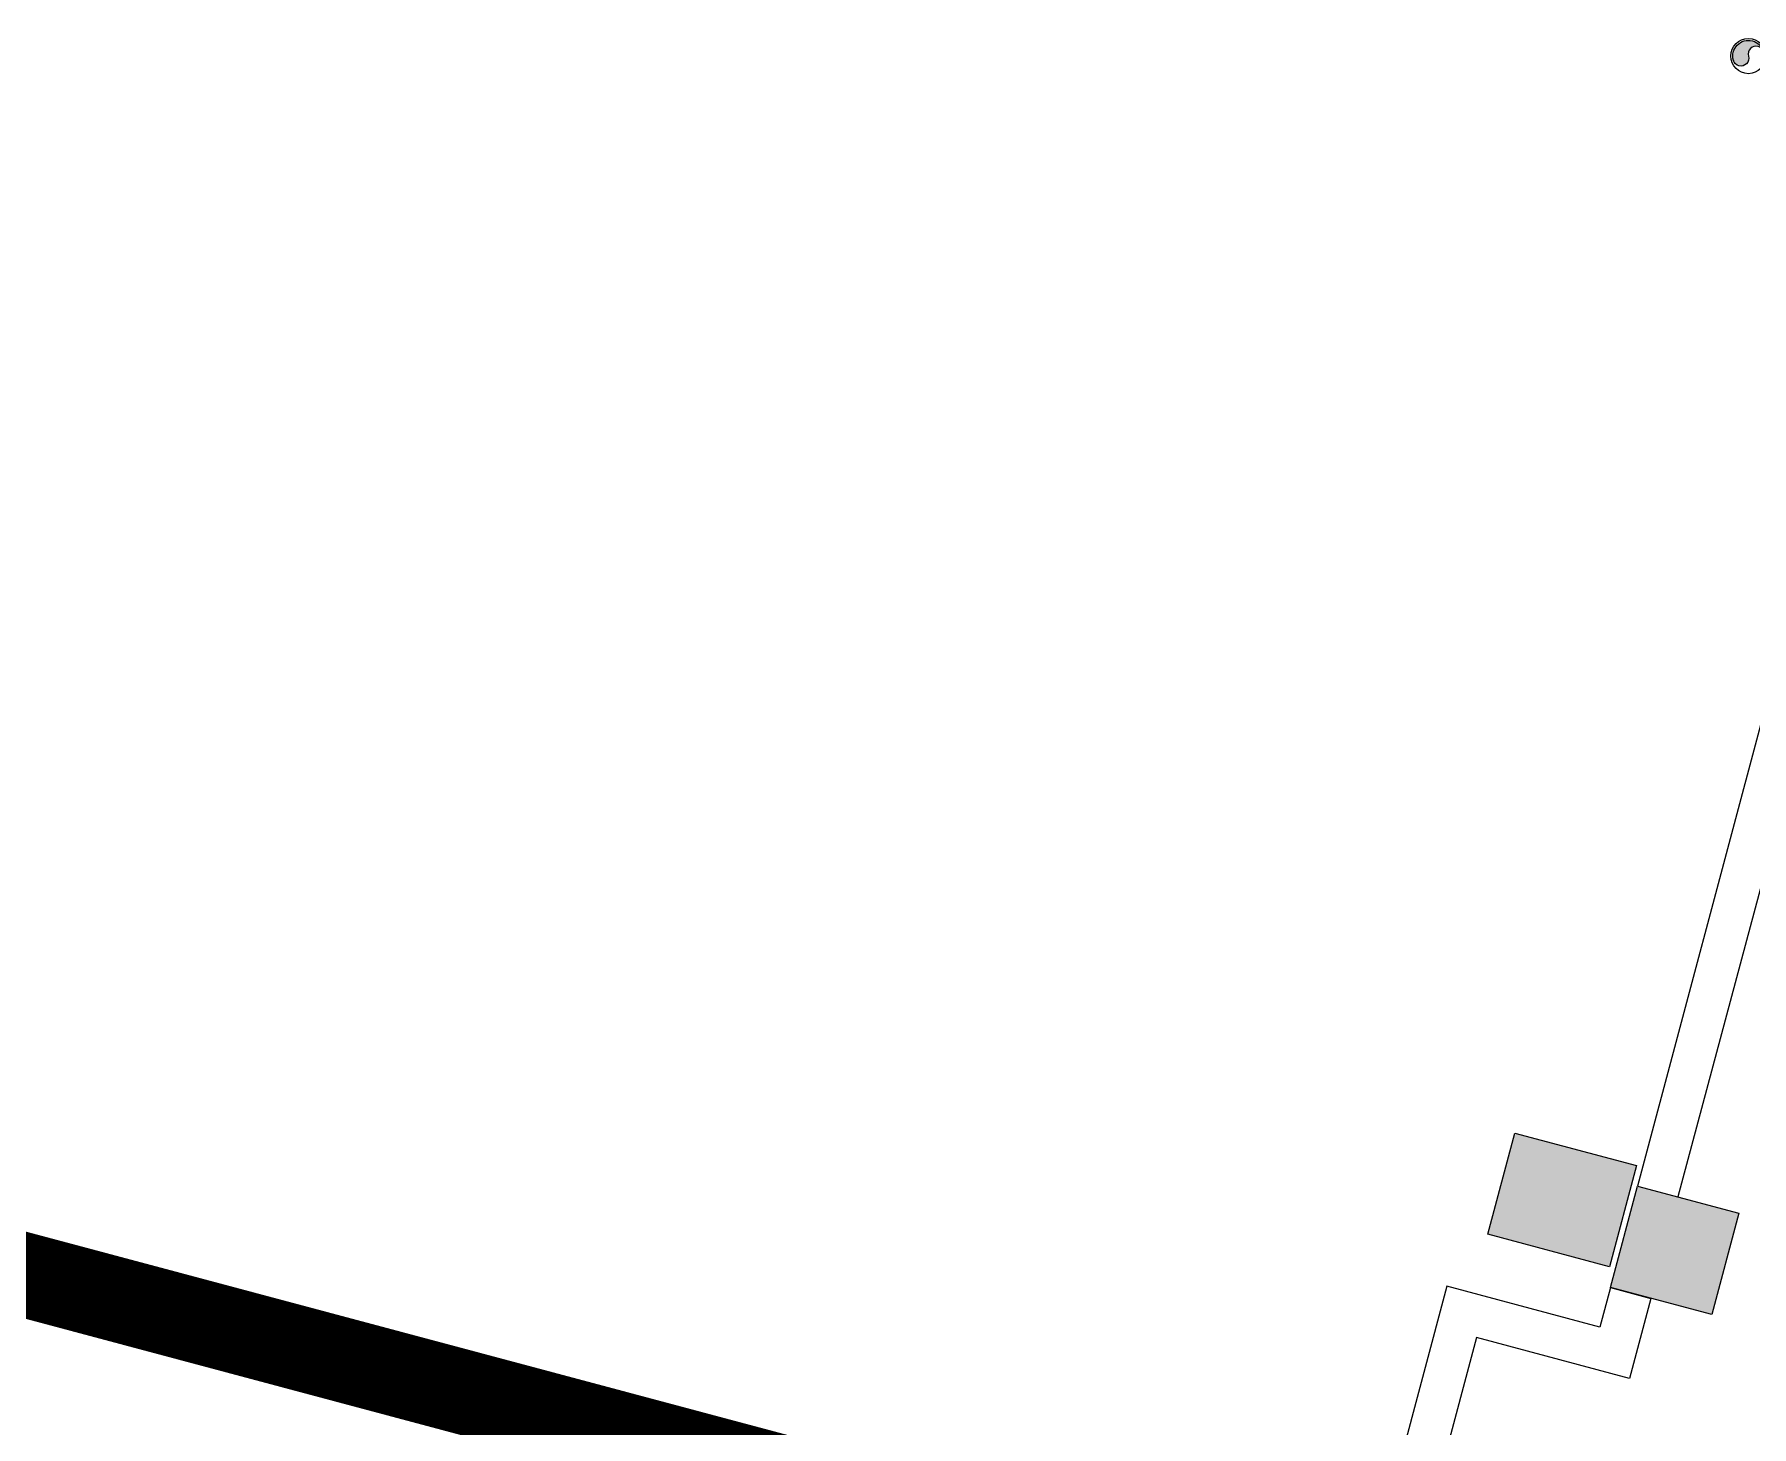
# Model space of a CAD drawing. Header units: centimetres. Extents: x 139057 to 200038, y 34824 to 80516.
# Drawn here: x 167166 to 167985, y 64050 to 64714 of the extents above; entities that cross this region are included whole.
import ezdxf

# ---------------------------------------------------------------- set-up
doc = ezdxf.new("R2010")
doc.units = ezdxf.units.CM
doc.header["$LTSCALE"] = 100
doc.linetypes.add('TRATTO-PUNTO', pattern=[1, 0.5, -0.25, 0, -0.25])
doc.layers.get('0').update_dxf_attribs({"lineweight": 0})
doc.layers.add('410_STRUTTURE_001-AM_0', color=7, linetype='Continuous', lineweight=0)
doc.layers.add('430_TAVOLATI_001-AM_0', color=3, linetype='Continuous', lineweight=0)
doc.layers.add('_s_09_Perimetro_proprietà', color=40, linetype='Continuous')
doc.layers.add('FOROMETRIE AREA G', color=251, linetype='Continuous')

# ---------------------------------------------------------------- blocks, each defined once
blk = doc.blocks.new('DN150')
h = blk.add_hatch(color=253)
edge = h.paths.add_edge_path()
edge.add_arc((-0.1271796729415249, 0.0002251118421554565), 75.0000000008007, -90.20196108935022, 90.20196108935028, ccw=False)
edge.add_arc((-0.1301887407535803, -37.4999968712512), 37.50022285829778, 269.6006753150027, 449.8010872153839)
edge.add_arc((-0.1924450993582719, 37.49989619376069), 37.50038999283402, 89.89656760298652, 270.2940325091091, ccw=False)
edge.add_arc((-0.2581472504330156, 75.00023294864644), 0.1333991641081719, 180.2034860370129, 359.9966212430112, ccw=False)
at = {"color": 253}
blk.add_lwpolyline([(-0.3915455732494593, 74.99975918233395, -1.003531113011555), (-0.3915455732494593, -74.99930895864964, 1.001750454913192), (-1.154839992523193e-07, 0, -1.003474564946119), (-0.1247480865567923, 75.00022508203983, -0.9981963915986242)], format="xyb", close=True, dxfattribs=at)
blk.add_circle((-1.154839992523193e-07, 0), 84)

msp = doc.modelspace()

# ---------------------------------------------------------------- hatches: boundary and pattern name
at = {"layer": '410_STRUTTURE_001-AM_0'}
for points in [[(167859.5246863054, 64141.58014962238), (167872.4226854896, 64189.88796968174), (167930.3919936946, 64174.41039091509), (167917.4939945104, 64126.10257085574)], [(167917.9530706393, 64116.20472420168), (167930.8510282306, 64164.51251539749), (167979.1779289196, 64151.68613019001), (167966.2608618332, 64103.30676660848)]]:
    msp.add_hatch(color=256, dxfattribs=at).paths.add_polyline_path(points)

# ---------------------------------------------------------------- linework, layer by layer
for points, elevation in [([(167859.5246863054, 64141.58014962238), (167872.4226854896, 64189.88796968174), (167930.3919936946, 64174.41039091509), (167917.4939945104, 64126.10257085574)], -8.463403799319072e-08), ([(167917.9530706393, 64116.20472420168), (167930.8510282306, 64164.51251539749), (167979.1779289196, 64151.68613019001), (167966.2608618332, 64103.30676660848)], -3.490789228516181e-08)]:
    msp.add_lwpolyline(points, close=True, dxfattribs=dict(at, elevation=elevation))
at = {"layer": '430_TAVOLATI_001-AM_0'}
for p, q in [((167992.7633718221, 64396.3893307687, -3.490789228516181e-08), (167930.853178945, 64164.51194457871, -3.490789228516181e-08)), ((168012.0864882829, 64391.23014766884, -3.490789228516181e-08), (167950.183939221, 64159.38139049125, -3.490789228516181e-08)), ((167003.3035148965, 64164.62949381184, -3.490789228516181e-08), (167796.2158449447, 63952.92555798006, -3.490789228516181e-08)), ((167839.96593017, 64116.78638503861, -3.490789228516181e-08), (167796.2158449447, 63952.92555798751, -3.490775401109215e-08)), ((167912.910694922, 64097.31046928626, -3.490789228516181e-08), (167839.96593017, 64116.78638503861, -3.490789228516181e-08)), ((167917.9552205956, 64116.2041501717, -3.490789228516181e-08), (167912.910694922, 64097.31046928626, -3.490789228516181e-08)), ((167917.9552205956, 64116.2041501717, -3.490789228516181e-08), (167937.2783370825, 64111.04496717614, -3.490789228516181e-08)), ((167937.2783370732, 64111.04496713889, -3.490789228516181e-08), (167927.0746109398, 64072.82810437095, -3.490789228516181e-08)), ((167854.1298461898, 64092.3040201233, -3.490789228516181e-08), (167539.5264216444, 62913.99369058174, -3.490789228516181e-08)), ((167927.0746109398, 64072.82810437095, -3.490789228516181e-08), (167854.1298461898, 64092.3040201233, -3.490789228516181e-08))]:
    msp.add_line(p, q, dxfattribs=at)
at = {"layer": '430_TAVOLATI_001-AM_0', "elevation": -3.490789228516181e-08}
msp.add_lwpolyline([(167791.0566353636, 63933.6023419292), (166904.6086731466, 64170.27986501318)], dxfattribs=at)
at = {"layer": '_s_09_Perimetro_proprietà', "linetype": 'TRATTO-PUNTO', "ltscale": 200, "const_width": 40, "elevation": -3.065032432031248e-08}
msp.add_lwpolyline([(168624.7241300108, 60358.71509747368, 0.06809641146944159), (168214.2671208928, 60852.35619720977), (166917.2232844593, 62042.95173181009), (166960.5537423143, 62090.44892959458), (166109.4852552736, 62867.701462412), (166094.6418538379, 62881.10616102975), (166348.0812118395, 63831.77376702589), (166448.8409176307, 64207.71729944062), (166719.3645481343, 64135.48873625857), (166745.5213915879, 64233.45613204849), (167815.5389614316, 63947.7663749845), (167539.5264216444, 62913.99369058174), (167900.2033586042, 62620.13891715717), (168123.19521997, 62492.76099416774), (168591.7075227132, 62367.67036722016), (168546.552936372, 62198.54914891881), (168986.1537477864, 62081.17775699657), (169319.3308771016, 63329.05043702733)], format="xyb", dxfattribs=at)

# ---------------------------------------------------------------- block references
at = {"layer": 'FOROMETRIE AREA G', "xscale": 0.1, "yscale": 0.1, "zscale": 0.1, "rotation": 105.66}
msp.add_blockref('DN150', (167983.792933962, 64703.54319395286, -3.490789228516181e-08), dxfattribs=at)

doc.saveas('drawing.dxf')
